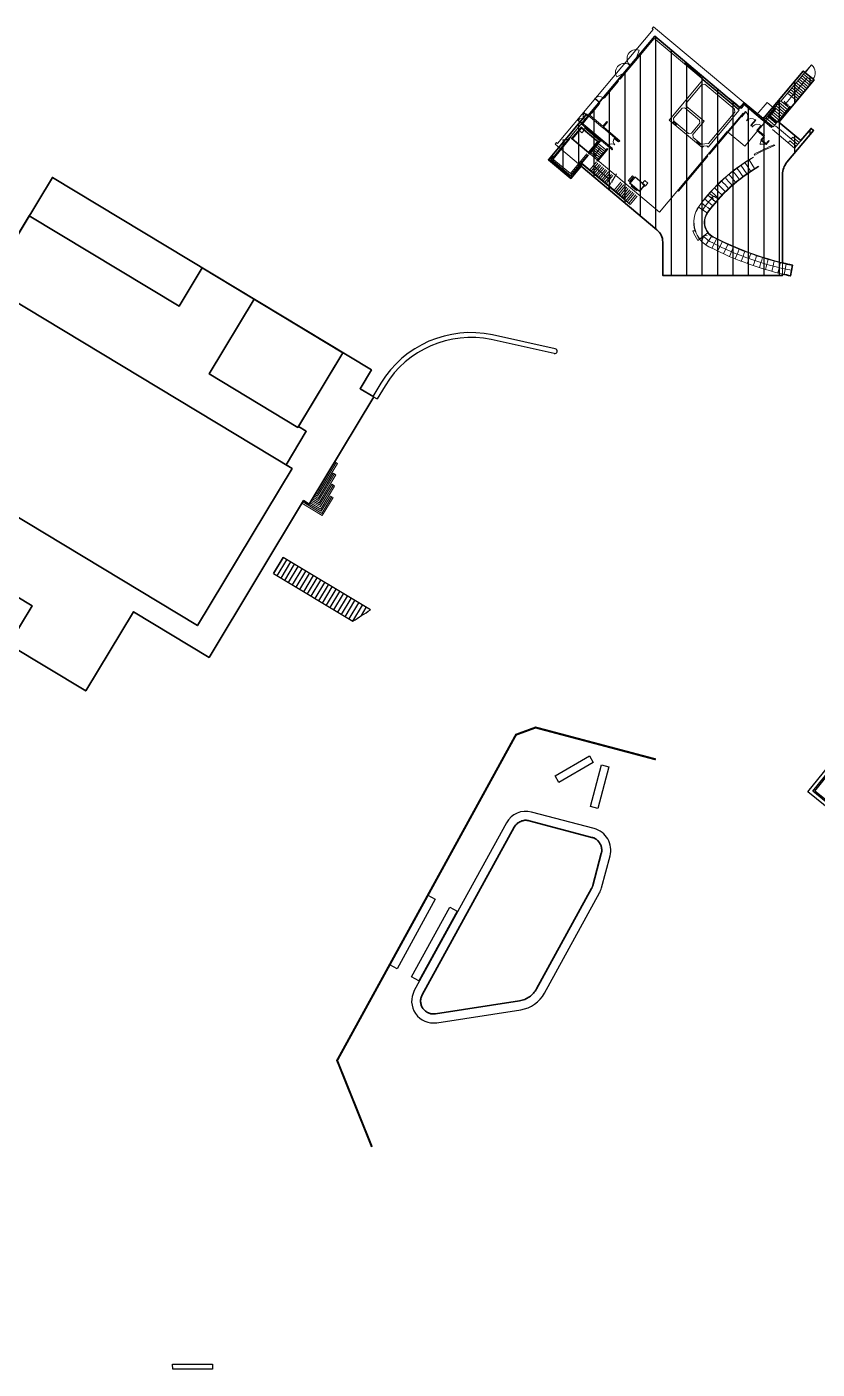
# Model space of a CAD drawing. Extents: x 834002 to 834531, y 817750 to 818262.
# Drawn here: x 834144.8 to 834258.6, y 817750 to 817943.3 of the extents above; entities that cross this region are included whole.
import ezdxf

# ---------------------------------------------------------------- set-up
doc = ezdxf.new("R2010")
doc.units = 0
doc.header["$LTSCALE"] = 1000
doc.linetypes.add('3B50D- ARC-DWG-1002-P00-XXXX-WS3-XB$0$HIDDEN', pattern=[0.375, 0.25, -0.125])
doc.linetypes.add('HIDDEN', pattern=[9.525, 6.35, -3.175])
doc.layers.get('0').update_dxf_attribs({"lineweight": 9})
for name, color, linetype in [('+C10', 10, 'Continuous'), ('000-structure-b', 3, 'Continuous'), ('3B50D- ARC-DWG-1002-P00-XXXX-WS3-XB$0$DLN210__', 7, 'Continuous'), ('3B50D- ARC-DWG-1002-P00-XXXX-WS3-XB$0$DLN220__', 7, 'Continuous'), ('3B50D- ARC-DWG-1002-P00-XXXX-WS3-XB$0$Fall Line', 7, 'Continuous'), ('3B50D- ARC-DWG-1002-P00-XXXX-WS3-XB$0$METAL', 6, 'Continuous')]:
    doc.layers.add(name, color=color, linetype=linetype)
for name, color, linetype, lineweight in [('000-Architecture boundary', 1, 'Continuous', 35), ('000-Art pavilion', 3, 'Continuous', 9), ('000-M+', 1, 'Continuous', 5), ('3B50D- ARC-DWG-1002-P00-XXXX-WS3-XB$0$A-ROOF', 4, 'Continuous', 9), ('HIDDEN', 7, 'Continuous', 9)]:
    doc.layers.add(name, color=color, linetype=linetype, lineweight=lineweight)

# ---------------------------------------------------------------- blocks, each defined once
blk = doc.blocks.new('3B50D- ARC-DWG-1002-P00-XXXX-WS3-XB$0$SAFSDFSDFAS')
at = {"layer": '3B50D- ARC-DWG-1002-P00-XXXX-WS3-XB$0$DLN210__', "color": 2}
for p, q in [((203300, -102360), (203300, -93935)), ((208790, -102360), (208790, -93935)), ((193800, -108110), (193800, -98335)), ((199290, -108110), (199290, -98335))]:
    blk.add_line(p, q, dxfattribs=at)
at = {"layer": '3B50D- ARC-DWG-1002-P00-XXXX-WS3-XB$0$DLN210__', "color": 1}
for points in [[(199895, -97515), (199895, -93980), (200095, -93980), (200095, -94480), (201880, -94480)], [(200145, -97515), (200145, -94730), (201880, -94730)], [(210210, -105680), (212895, -105680), (212895, -108780), (204445, -108780), (204445, -106395)], [(210210, -105880), (212695, -105880), (212695, -108580), (204645, -108580), (204645, -106395)]]:
    blk.add_lwpolyline(points, dxfattribs=at)
for points in [[(210210, -93115), (201880, -93115), (201880, -106395), (210210, -106395)], [(200710, -97515), (192380, -97515), (192380, -112245), (200710, -112245)], [(205920, -106930), (211495, -106930), (211495, -107130), (205920, -107130)]]:
    blk.add_lwpolyline(points, close=True, dxfattribs=at)
at = {"layer": '3B50D- ARC-DWG-1002-P00-XXXX-WS3-XB$0$DLN210__', "color": 8}
blk.add_lwpolyline([(210210, -104780), (213395, -104780), (213395, -109280), (203945, -109280), (203945, -106395)], dxfattribs=at)
at = {"layer": '3B50D- ARC-DWG-1002-P00-XXXX-WS3-XB$0$Fall Line', "color": 1}
for p, q in [((200345, -94730), (200345, -97515)), ((200710, -104930), (201880, -104930)), ((200710, -105180), (201880, -105180))]:
    blk.add_line(p, q, dxfattribs=at)
blk = doc.blocks.new('3B50D- ARC-DWG-1002-P00-XXXX-WS3-XB$0$Roof Structure 02')
at = {"layer": '3B50D- ARC-DWG-1002-P00-XXXX-WS3-XB$0$A-ROOF'}
for p, q in [((252852, -93610), (260022, -93610)), ((252852, -105730), (252852, -93610)), ((253092, -105490), (253092, -93850)), ((253092, -93850), (259782, -93850)), ((255266, -94225), (257607, -94225)), ((255266, -102275), (255266, -94225)), ((256437, -102445), (256437, -94235)), ((257607, -102275), (257607, -94225)), ((259782, -93850), (259782, -105490)), ((260022, -93610), (260022, -105730)), ((255266, -97445), (257607, -97445)), ((255266, -100345), (257607, -100345)), ((253367, -102275), (255266, -102275)), ((254476, -105365), (254476, -102275)), ((255266, -105365), (255266, -102275)), ((255266, -102275), (257607, -102275)), ((256437, -105365), (256437, -102345)), ((257607, -105365), (257607, -102275)), ((257607, -102275), (259507, -102275, 0)), ((258397, -105365), (258397, -102275)), ((259507, -105365, 0), (259507, -102275, 0)), ((252852, -105730), (260022, -105730)), ((253092, -105490), (259782, -105490))]:
    blk.add_line(p, q, dxfattribs=at)
at = {"layer": '3B50D- ARC-DWG-1002-P00-XXXX-WS3-XB$0$A-ROOF', "linetype": '3B50D- ARC-DWG-1002-P00-XXXX-WS3-XB$0$HIDDEN'}
for p, q in [((255637, -102645), (255637, -94595)), ((255637, -94595), (257237, -94595)), ((257237, -102645), (257237, -94595)), ((253737, -104995), (253737, -102645)), ((253737, -102645), (255637, -102645)), ((257237, -102645), (259137, -102645, 0)), ((259137, -104995), (259137, -102645)), ((253737, -104995), (259137, -104995, 0))]:
    blk.add_line(p, q, dxfattribs=at)
at = {"layer": '3B50D- ARC-DWG-1002-P00-XXXX-WS3-XB$0$A-ROOF', "color": 4}
for q in [(253367, -102275), (259507, -105365, 0)]:
    blk.add_line((253367, -105365, 0), q, dxfattribs=at)
blk = doc.blocks.new('3B50D- ARC-DWG-1002-P00-XXXX-WS3-XB$0$34')
at = {"layer": '3B50D- ARC-DWG-1002-P00-XXXX-WS3-XB$0$A-ROOF'}
for p, q in [((172450, -97071), (179620, -97071)), ((172450, -110641), (172450, -97071)), ((172690, -97311), (179380, -97311)), ((172690, -110401), (172690, -97311)), ((174864, -97436), (177206, -97436)), ((174864, -107086), (174864, -97436)), ((176035, -107086), (176035, -97446)), ((177206, -97436), (177206, -107086)), ((179380, -97311), (179380, -110401)), ((179620, -97071), (179620, -110641)), ((174864, -100656), (177206, -100656)), ((174864, -103556), (177206, -103556)), ((172965, -107086), (174864, -107086)), ((174100, -110176), (174100, -107086)), ((174864, -110176), (174864, -107086)), ((174864, -107086), (177206, -107086)), ((176035, -110176), (176035, -107086)), ((177206, -107086), (179105, -107086, 0)), ((177206, -110176), (177206, -107086)), ((177970, -110176), (177970, -107086)), ((179105, -110176, 0), (179105, -107086, 0)), ((172450, -110641), (179620, -110641)), ((172690, -110401), (179380, -110401))]:
    blk.add_line(p, q, dxfattribs=at)
at = {"layer": '3B50D- ARC-DWG-1002-P00-XXXX-WS3-XB$0$A-ROOF', "linetype": '3B50D- ARC-DWG-1002-P00-XXXX-WS3-XB$0$HIDDEN'}
for p, q in [((175235, -107456), (175235, -97806)), ((175235, -97806), (176835, -97806)), ((176835, -107456), (176835, -97806)), ((173335, -109806), (173335, -107456)), ((173335, -107456), (175235, -107456)), ((176835, -107456), (178735, -107456, 0)), ((178735, -109806), (178735, -107456)), ((173335, -109806), (178735, -109806, 0))]:
    blk.add_line(p, q, dxfattribs=at)
at = {"layer": '3B50D- ARC-DWG-1002-P00-XXXX-WS3-XB$0$A-ROOF', "color": 4}
for q in [(172965, -107086), (179105, -110176, 0)]:
    blk.add_line((172965, -110176, 0), q, dxfattribs=at)
blk = doc.blocks.new('3B50D- ARC-DWG-1002-P00-XXXX-WS3-XB')
at = {"layer": '3B50D- ARC-DWG-1002-P00-XXXX-WS3-XB$0$METAL', "linetype": '3B50D- ARC-DWG-1002-P00-XXXX-WS3-XB$0$HIDDEN', "ltscale": 0.3}
for p, q in [((834274543, 817834992), (834274700, 817835187)), ((834274635, 817834789), (834274558, 817834852)), ((834274581, 817834961), (834274739, 817835155)), ((834274667, 817834828), (834274589, 817834891)), ((834274887, 817835100), (834274809, 817835163)), ((834274918, 817835139), (834274840, 817835202))]:
    blk.add_line(p, q, dxfattribs=at)
at = {"layer": '3B50D- ARC-DWG-1002-P00-XXXX-WS3-XB$0$METAL'}
for points in [[(834274539, 817835799), (834275169, 817835290), (834274540, 817834512), (834273762, 817835141), (834274234, 817835724)], [(834274476, 817835721), (834275028, 817835275), (834274525, 817834653), (834273903, 817835156), (834274312, 817835661)]]:
    blk.add_lwpolyline(points, dxfattribs=at)
at = {"layer": '3B50D- ARC-DWG-1002-P00-XXXX-WS3-XB$0$METAL', "linetype": '3B50D- ARC-DWG-1002-P00-XXXX-WS3-XB$0$HIDDEN'}
blk.add_lwpolyline([(834274448, 817835686), (834274777, 817834964), (834273903, 817835156)], dxfattribs=at)
at = {"layer": '3B50D- ARC-DWG-1002-P00-XXXX-WS3-XB$0$METAL', "linetype": '3B50D- ARC-DWG-1002-P00-XXXX-WS3-XB$0$HIDDEN', "ltscale": 0.3}
for centre, radius, start, end in [((834274620, 817834930), 100, 141.05987, 231.05985), ((834274620, 817834930), 50, 141.05987, 231.05985), ((834274777, 817835124), 100, 51.05985, 141.05987), ((834274777, 817835124), 50, 51.05985, 141.05987)]:
    blk.add_arc(centre, radius, start, end, dxfattribs=at)
at = {"rotation": 231.059857306278}
for name, p in [('3B50D- ARC-DWG-1002-P00-XXXX-WS3-XB$0$34', (834462690, 817915119)), ('3B50D- ARC-DWG-1002-P00-XXXX-WS3-XB$0$Roof Structure 02', (834507982, 817969677))]:
    blk.add_blockref(name, p, dxfattribs=at)
at = {"layer": '3B50D- ARC-DWG-1002-P00-XXXX-WS3-XB$0$DLN220__', "rotation": 231.059857306278}
blk.add_blockref('3B50D- ARC-DWG-1002-P00-XXXX-WS3-XB$0$SAFSDFSDFAS', (834476377, 817930428), dxfattribs=at)

msp = doc.modelspace()

# ---------------------------------------------------------------- hatches: boundary and pattern name
at = {"layer": '000-Architecture boundary', "lineweight": -2}
h = msp.add_hatch(dxfattribs=at)
h.set_pattern_fill('ANSI31', color=256, scale=0.7, angle=45)
edge = h.paths.add_edge_path()
edge.add_arc((834234.08, 817912.271), 2.278, 0, 50.71328, ccw=False)
edge.add_line((834236.357, 817912.271), (834236.357, 817907.475))
edge.add_line((834236.357, 817907.475), (834253.607, 817907.475))
edge.add_line((834253.607, 817907.475), (834253.607, 817907.669))
edge.add_arc((834264.728, 817953.89), 47.54, 256.47141, 257.88161)
edge.add_line((834254.748, 817907.409), (834255.031, 817908.954))
edge.add_arc((834264.728, 817953.89), 45.97, 256.0003, 257.82204, ccw=False)
edge.add_line((834253.607, 817909.285), (834253.607, 817922.019))
edge.add_arc((834256.307, 817922.019), 2.7, 140, 180, ccw=False)
edge.add_line((834254.239, 817923.754), (834258.078, 817928.33))
edge.add_line((834258.078, 817928.33), (834257.714, 817928.635))
edge.add_line((834257.714, 817928.635), (834256.236, 817926.873))
edge.add_line((834256.236, 817926.873), (834253.049, 817929.547))
edge.add_line((834253.049, 817929.547), (834258.142, 817935.617))
edge.add_line((834258.142, 817935.617), (834256.576, 817936.9))
edge.add_line((834256.576, 817936.9), (834251.016, 817930.274))
edge.add_arc((834250.767, 817930.483), 0.325, 230, 320, ccw=False)
edge.add_line((834250.558, 817930.234), (834248.061, 817932.33))
edge.add_line((834248.061, 817932.33), (834247.466, 817931.621))
edge.add_line((834247.466, 817931.621), (834235.209, 817941.906))
edge.add_line((834235.209, 817941.906), (834225.626, 817930.484))
edge.add_line((834225.626, 817930.484), (834225.396, 817930.677))
edge.add_line((834225.396, 817930.677), (834221.385, 817925.897))
edge.add_line((834221.385, 817925.897), (834219.906, 817924.135))
edge.add_line((834219.906, 817924.135), (834223.124, 817921.435))
edge.add_line((834223.124, 817921.435), (834224.602, 817923.197))
edge.add_line((834224.602, 817923.197), (834235.522, 817914.034))
at = {"layer": '000-structure-b'}
h = msp.add_hatch(dxfattribs=at)
h.set_pattern_fill('ANSI31', color=1, scale=0.2, angle=225)
h.set_pattern_definition([(239, (834180.3133, 817864.55557), (0.5443, -0.32705), [])])
edge = h.paths.add_edge_path()
edge.add_line((834180.313, 817864.556), (834191.753, 817857.682))
edge.add_arc((834221.374, 817814.542), 52.331, 121.18048, 124.47479, ccw=False)
edge.add_line((834194.281, 817859.313), (834181.704, 817866.87))
edge.add_line((834181.704, 817866.87), (834180.313, 817864.556))

# ---------------------------------------------------------------- linework, layer by layer
at = {"layer": '+C10'}
msp.add_line((834189.107, 817877.124), (834188.722, 817877.357), dxfattribs=at)
at = {"layer": '000-Architecture boundary'}
msp.add_lwpolyline([(834235.522, 817914.034, -0.2249622), (834236.357, 817912.271), (834236.357, 817907.475), (834253.607, 817907.475), (834253.607, 817907.669, 0.0061532), (834254.748, 817907.409), (834255.031, 817908.954, -0.007949), (834253.607, 817909.285), (834253.607, 817922.019, -0.176327), (834254.239, 817923.754), (834258.078, 817928.33), (834257.714, 817928.635), (834256.236, 817926.873), (834253.049, 817929.547), (834258.142, 817935.617), (834256.576, 817936.9), (834251.016, 817930.274, -0.4142135), (834250.558, 817930.234), (834248.061, 817932.33), (834247.466, 817931.621), (834235.209, 817941.906), (834225.626, 817930.484), (834225.396, 817930.677), (834221.385, 817925.897), (834219.906, 817924.135), (834223.124, 817921.435), (834224.602, 817923.197), (834235.522, 817914.034)], format="xyb", dxfattribs=at)
at = {"layer": '000-Architecture boundary', "color": 3}
msp.add_lwpolyline([(834194.757, 817889.973), (834185.458, 817874.56), (834184.649, 817875.049), (834171.038, 817852.487), (834160.163, 817859.047), (834153.293, 817847.659), (834142.204, 817854.348), (834145.562, 817859.914), (834120.431, 817875.075), (834148.481, 817921.57), (834194.419, 817893.856), (834192.789, 817891.155)], close=True, dxfattribs=at)
at = {"layer": '000-Architecture boundary'}
for points in [[(834190.309, 817896.335), (834183.903, 817885.718), (834185.038, 817885.033), (834182.119, 817880.195), (834182.997, 817879.666), (834169.359, 817857.061), (834125.52, 817883.509), (834145.149, 817916.047), (834166.727, 817903.029), (834170.058, 817908.552)], [(834182.997, 817879.666), (834169.359, 817857.061), (834125.52, 817883.509), (834139.157, 817906.114)], [(834190.309, 817896.335), (834183.826, 817885.589), (834171.068, 817893.286), (834177.551, 817904.032)]]:
    msp.add_lwpolyline(points, close=True, dxfattribs=at)
at = {"layer": '000-Architecture boundary', "linetype": 'HIDDEN', "ltscale": 0.15}
msp.add_lwpolyline([(834217.148, 817828.965, 0.3447307), (834214.989, 817828.04), (834201.724, 817803.883, 0.6221071), (834203.623, 817801.172), (834215.727, 817803.039, 0.2329642), (834218.192, 817804.766), (834226.119, 817819.201, 0.0608009), (834226.29, 817819.629), (834227.514, 817824.244, 0.4142136), (834226.161, 817826.574)], format="xyb", close=True, dxfattribs=at)
at = {"layer": '000-Art pavilion', "color": 8}
for p, q in [((834256.825, 817936.691), (834253.356, 817932.557)), ((834258.127, 817935.599), (834257.974, 817935.727)), ((834246.955, 817932.115), (834245.827, 817933.061)), ((834253.88, 817932.245), (834253.064, 817932.715)), ((834226.069, 817930.895), (834227.129, 817932.159)), ((834247.627, 817931.486), (834246.842, 817932.145)), ((834247.116, 817931.98), (834246.955, 817932.115)), ((834247.648, 817931.533), (834247.116, 817931.98)), ((834248.013, 817931.946), (834247.627, 817931.486)), ((834250.774, 817929.792), (834247.872, 817932.227)), ((834252.284, 817931.397), (834251.641, 817930.631)), ((834252.284, 817931.397), (834251.641, 817930.631)), ((834252.284, 817931.397), (834251.641, 817930.631)), ((834252.342, 817931.348), (834251.699, 817930.582)), ((834252.342, 817931.348), (834251.699, 817930.582)), ((834252.342, 817931.348), (834251.699, 817930.582)), ((834252.399, 817931.3), (834251.756, 817930.534)), ((834252.399, 817931.3), (834251.756, 817930.534)), ((834252.399, 817931.3), (834251.756, 817930.534)), ((834252.078, 817930.917), (834251.963, 817931.014)), ((834253.394, 817932.525), (834253.43, 817932.505)), ((834254.845, 817931.687), (834254.14, 817932.095)), ((834223.194, 817927.12), (834224.64, 817928.843)), ((834224.693, 817929.256), (834225.683, 817930.436)), ((834237.754, 817929.458), (834237.946, 817929.688)), ((834237.754, 817929.458), (834237.946, 817929.688)), ((834237.85, 817929.573), (834238.31, 817929.187)), ((834237.85, 817929.573), (834238.31, 817929.187)), ((834237.909, 817930.111), (834237.946, 817929.688)), ((834238.213, 817929.072), (834238.406, 817929.302)), ((834238.213, 817929.072), (834238.406, 817929.302)), ((834251.756, 817930.534), (834251.641, 817930.631)), ((834229.398, 817927.318), (834227.809, 817928.652)), ((834229.447, 817927.376), (834227.857, 817928.709)), ((834229.495, 817927.433), (834227.905, 817928.767)), ((834228.71, 817928.092), (834228.613, 817927.977)), ((834258.078, 817928.33), (834254.239, 817923.754)), ((834255.336, 817925.801), (834257.714, 817928.635)), ((834257.714, 817928.635), (834258.078, 817928.33)), ((834223.062, 817922.139), (834225.44, 817924.974)), ((834241.17, 817926.591), (834241.363, 817926.821)), ((834241.17, 817926.591), (834241.363, 817926.821)), ((834241.267, 817926.706), (834241.726, 817926.321)), ((834241.267, 817926.706), (834241.726, 817926.321)), ((834241.63, 817926.206), (834241.823, 817926.435)), ((834241.63, 817926.206), (834241.823, 817926.435)), ((834220.458, 817924.325), (834223.062, 817922.139)), ((834223.087, 817921.858), (834224.581, 817923.639)), ((834224.722, 817923.651), (834224.492, 817923.844)), ((834224.786, 817923.728), (834224.557, 817923.92)), ((834238.541, 817919.647), (834242.79, 817924.71)), ((834238.618, 817919.582), (834242.866, 817924.646)), ((834248.796, 817924.129), (834249.583, 817922.852)), ((834229.682, 817922.115), (834229.148, 817921.189)), ((834253.607, 817922.019), (834253.607, 817907.475)), ((834228.998, 817920.929), (834228.532, 817920.122)), ((834243.582, 817918.919), (834243.019, 817919.244)), ((834241.493, 817917.317), (834242.74, 817916.483)), ((834244.346, 817918.478), (834243.842, 817918.769)), ((834242.846, 817913.611), (834241.664, 817912.687)), ((834236.357, 817907.475), (834236.357, 817912.271)), ((834242.554, 817911.854), (834243.397, 817913.092)), ((834243.444, 817911.401), (834244.098, 817912.674)), ((834245.718, 817911.932), (834245.101, 817910.584)), ((834253.844, 817907.613), (834254.144, 817909.077)), ((834255.015, 817908.881), (834254.749, 817907.411)), ((834253.607, 817907.475), (834236.357, 817907.475))]:
    msp.add_line(p, q, dxfattribs=at)
for points in [[(834220.848, 817926.347), (834221.057, 817926.596), (834221.211, 817926.467), (834234.982, 817942.879), (834234.829, 817943.008), (834235.038, 817943.257), (834250.558, 817930.234, 0.4142136), (834251.016, 817930.274, -0.0000134), (834253.065, 817932.715, 0.3640006)], [(834232.597, 817938.792), (834232.952, 817939.903, 0.8390996), (834231.681, 817937.7)], [(834230.765, 817936.608), (834229.732, 817936.065, -0.8390996), (834231.681, 817937.7)], [(834250.55, 817926.88, 0.2034223), (834250.376, 817926.344)], [(834249.597, 817924.775), (834249.522, 817924.905, -0.03073), (834252.357, 817926.277), (834252.488, 817926.168, 0.0315002), (834249.597, 817924.775)], [(834249.411, 817924.496, 0.1051042), (834241.58, 817917.441, 0.2417037), (834241.027, 817913.875)], [(834249.424, 817924.475, 0.1051042), (834241.6, 817917.426, 0.2417037), (834241.051, 817913.883, 0.2417037)], [(834241.027, 817913.875, 0.0859065), (834241.664, 817912.687), (834241.432, 817912.498, -0.0921823), (834240.712, 817913.875), (834241.027, 817913.875)]]:
    msp.add_lwpolyline(points, format="xyb", dxfattribs=at)
for points in [[(834247.98, 817932.234), (834249.903, 817930.62), (834251.382, 817932.382), (834252.607, 817931.354), (834248.172, 817926.068), (834245.644, 817928.189), (834235.906, 817916.584), (834223.029, 817927.389), (834235.017, 817941.676), (834247.273, 817931.391), (834247.98, 817932.234)], [(834235.017, 817941.676), (834224.636, 817929.304)], [(834233.531, 817939.789), (834234.046, 817940.402)], [(834233.988, 817940.45), (834234.103, 817940.354)], [(834234.502, 817941.063), (834235.017, 817941.676)], [(834234.502, 817941.063), (834234.617, 817940.967)], [(834234.56, 817941.015), (834235.074, 817941.628)], [(834234.617, 817940.967), (834235.132, 817941.579)], [(834235.017, 817941.676), (834235.132, 817941.579)], [(834235.049, 817941.714), (834235.081, 817941.752)], [(834230.742, 817936.582), (834232.619, 817938.818)], [(834232.734, 817938.722), (834230.857, 817936.485)], [(834232.696, 817938.754), (834232.657, 817938.708), (834232.619, 817938.74), (834232.635, 817938.76), (834232.597, 817938.792), (834232.619, 817938.818)], [(834233.474, 817939.837), (834233.589, 817939.741)], [(834230.819, 817936.517), (834230.857, 817936.563), (834230.819, 817936.595), (834230.803, 817936.576), (834230.765, 817936.608), (834230.742, 817936.582)], [(834239.691, 817938.145), (834239.498, 817937.916)], [(834239.594, 817938.03), (834241.816, 817936.166)], [(834253.064, 817932.715), (834256.576, 817936.9), (834256.672, 817936.82)], [(834229.071, 817934.59), (834229.186, 817934.493)], [(834229.128, 817934.542), (834229.932, 817935.499)], [(834229.874, 817935.547), (834229.989, 817935.451)], [(834242.147, 817935.627), (834247.364, 817931.25), (834242.912, 817925.945), (834242.683, 817926.138), (834242.225, 817926.098), (834242.029, 817925.865), (834237.291, 817929.841), (834242.147, 817935.627)], [(834241.912, 817936.281), (834241.72, 817936.051)], [(834254.057, 817932.226), (834257.207, 817935.98)], [(834254.845, 817931.687), (834258.142, 817935.617)], [(834255.033, 817935.062), (834255.129, 817934.982)], [(834256.472, 817933.626), (834255.17, 817934.719)], [(834256.681, 817933.875), (834255.379, 817934.968)], [(834256.89, 817934.124), (834255.588, 817935.217)], [(834257.099, 817934.373), (834255.797, 817935.466)], [(834255.805, 817935.981), (834255.9, 817935.901)], [(834257.308, 817934.622), (834256.006, 817935.715)], [(834257.517, 817934.871), (834256.215, 817935.964)], [(834257.726, 817935.12), (834256.423, 817936.213)], [(834257.934, 817935.369), (834256.632, 817936.462)], [(834227.868, 817933.001), (834227.83, 817932.955), (834227.791, 817932.987), (834227.808, 817933.007), (834227.769, 817933.039), (834227.792, 817933.065)], [(834253.491, 817933.224), (834253.586, 817933.143)], [(834254.262, 817934.143), (834254.358, 817934.062)], [(834255.637, 817932.63), (834254.334, 817933.723)], [(834255.845, 817932.879), (834254.543, 817933.972)], [(834256.054, 817933.128), (834254.752, 817934.221)], [(834256.263, 817933.377), (834254.961, 817934.47)], [(834227.277, 817932.296), (834227.316, 817932.342), (834227.277, 817932.375), (834227.261, 817932.355), (834227.223, 817932.388), (834227.2, 817932.361)], [(834251.015, 817929.884), (834253.284, 817932.589)], [(834251.908, 817930.831), (834253.095, 817929.835)], [(834252.117, 817931.08), (834253.304, 817930.084)], [(834254.711, 817931.76), (834252.259, 817928.839)], [(834252.399, 817931.3), (834252.284, 817931.397), (834252.397, 817931.531), (834252.512, 817931.434), (834252.399, 817931.3)], [(834252.399, 817931.3), (834252.284, 817931.397)], [(834252.325, 817931.329), (834253.513, 817930.333)], [(834252.534, 817931.578), (834253.722, 817930.582)], [(834252.743, 817931.827), (834253.931, 817930.831)], [(834252.952, 817932.076), (834254.14, 817931.08)], [(834253.161, 817932.325), (834254.349, 817931.329)], [(834253.504, 817932.462), (834254.557, 817931.578)], [(834254.14, 817932.095), (834254.177, 817932.16), (834253.842, 817932.18), (834253.88, 817932.245)], [(834254.425, 817932.081), (834254.057, 817932.226), (834253.85, 817932.563)], [(834220.424, 817924.752), (834220.654, 817924.559), (834225.626, 817930.484), (834225.396, 817930.677), (834220.424, 817924.752)], [(834224.738, 817929.271), (834224.777, 817929.317), (834224.738, 817929.349), (834224.722, 817929.33), (834224.684, 817929.362), (834224.661, 817929.335)], [(834227.47, 817926.926), (834225.799, 817924.934), (834225.684, 817925.031), (834227.259, 817926.907), (834225.075, 817928.739), (834225.172, 817928.854), (834227.47, 817926.926)], [(834225.683, 817930.397), (834225.644, 817930.351), (834225.606, 817930.383), (834225.622, 817930.402), (834225.584, 817930.434), (834225.606, 817930.461)], [(834225.626, 817930.484), (834225.741, 817930.622)], [(834227.829, 817928.831), (834227.905, 817928.767), (834227.809, 817928.652), (834227.732, 817928.716)], [(834247.591, 817930.276), (834247.637, 817930.238), (834247.669, 817930.276), (834247.65, 817930.292), (834247.682, 817930.33), (834247.655, 817930.353)], [(834249.1, 817929.01), (834249.054, 817929.048), (834249.086, 817929.087), (834249.105, 817929.071), (834249.138, 817929.109), (834249.164, 817929.087)], [(834249.241, 817929.022), (834249.177, 817928.946), (834249.1, 817929.01), (834249.164, 817929.087), (834249.241, 817929.022)], [(834249.132, 817929.048), (834249.209, 817928.984)], [(834249.253, 817928.881), (834249.299, 817928.843), (834249.331, 817928.881), (834249.312, 817928.897), (834249.344, 817928.935), (834249.318, 817928.958)], [(834251.015, 817929.884), (834252.259, 817928.839)], [(834251.224, 817930.133), (834252.468, 817929.088)], [(834251.432, 817930.382), (834252.677, 817929.337)], [(834251.699, 817930.582), (834252.886, 817929.586)], [(834255.786, 817926.337), (834252.599, 817929.011)], [(834256.236, 817926.873), (834253.049, 817929.547)], [(834220.329, 817924.172), (834223.013, 817927.37)], [(834220.515, 817924.277), (834222.893, 817927.111)], [(834227.355, 817927.022), (834227.355, 817927.022)], [(834228.71, 817928.092), (834228.633, 817928.156), (834228.536, 817928.041), (834228.613, 817927.977)], [(834228.71, 817928.092), (834228.786, 817928.028), (834228.69, 817927.913), (834228.613, 817927.977)], [(834229.571, 817927.369), (834229.495, 817927.433), (834229.398, 817927.318), (834229.475, 817927.254)], [(834249.958, 817928.29), (834249.912, 817928.329), (834249.944, 817928.367), (834249.963, 817928.351), (834249.995, 817928.389), (834250.022, 817928.367)], [(834250.923, 817927.48), (834250.473, 817926.944), (834250.55, 817926.88), (834251, 817927.416), (834250.923, 817927.48)], [(834251.163, 817926.365), (834250.55, 817926.88)], [(834251.195, 817926.404), (834250.582, 817926.918)], [(834251.227, 817926.442), (834250.614, 817926.956)], [(834251.613, 817926.902), (834251.163, 817926.365), (834251.239, 817926.301), (834251.689, 817926.837), (834251.613, 817926.902)], [(834255.346, 817925.793), (834252.159, 817928.467)], [(834254.409, 817926.578), (834254.634, 817926.847), (834255.561, 817926.069)], [(834254.859, 817927.115), (834255.084, 817927.383), (834256.011, 817926.605)], [(834220.848, 817926.347), (834235.522, 817914.034)], [(834225.992, 817925.164), (834227.064, 817924.264)], [(834226.172, 817925.378), (834227.244, 817924.479)], [(834226.352, 817925.593), (834227.424, 817924.693)], [(834226.373, 817925.154), (834226.49, 817924.746), (834226.871, 817924.736)], [(834227.389, 817925.819), (834226.49, 817924.746)], [(834226.532, 817925.807), (834227.604, 817924.908)], [(834226.712, 817926.022), (834227.784, 817925.122)], [(834226.891, 817926.236), (834227.964, 817925.337)], [(834227.084, 817926.466), (834228.157, 817925.566)], [(834229.085, 817925.623), (834229.124, 817925.669), (834229.086, 817925.701), (834229.069, 817925.682), (834229.031, 817925.714), (834229.009, 817925.687)], [(834230.03, 817926.749), (834229.992, 817926.703), (834229.953, 817926.735), (834229.969, 817926.754), (834229.931, 817926.786), (834229.954, 817926.813)], [(834224.811, 817923.446), (834223.124, 817921.435), (834219.906, 817924.135), (834220.424, 817924.752)], [(834224.754, 817923.494), (834223.114, 817921.541), (834220.012, 817924.144), (834220.482, 817924.704)], [(834224.639, 817923.591), (834223.096, 817921.752), (834220.223, 817924.162), (834220.596, 817924.607)], [(834220.329, 817924.172), (834223.087, 817921.858)], [(834224.722, 817923.651), (834225.67, 817924.781), (834225.594, 817924.845), (834224.581, 817923.639), (834228.61, 817920.258), (834228.661, 817920.346), (834224.722, 817923.651)], [(834225.863, 817922.693), (834226.812, 817923.823)], [(834226.078, 817922.513), (834227.026, 817923.643)], [(834226.292, 817922.333), (834227.241, 817923.463)], [(834226.355, 817923.276), (834228.713, 817921.298)], [(834226.507, 817922.153), (834227.455, 817923.283)], [(834226.721, 817921.973), (834227.67, 817923.103)], [(834247.598, 817923.344), (834248.029, 817922.73), (834248.456, 817922.113)], [(834248.192, 817923.745), (834248.605, 817923.119), (834249.014, 817922.491)], [(834226.936, 817921.793), (834227.884, 817922.923)], [(834227.15, 817921.613), (834228.099, 817922.743)], [(834227.365, 817921.433), (834228.313, 817922.563)], [(834227.579, 817921.253), (834228.528, 817922.383)], [(834227.794, 817921.073), (834228.742, 817922.203)], [(834228.008, 817920.893), (834228.957, 817922.023)], [(834228.223, 817920.714), (834229.171, 817921.843)], [(834228.38, 817921.118), (834228.713, 817921.298), (834228.798, 817921.616)], [(834229.148, 817921.189), (834229.083, 817921.227), (834229.063, 817920.892), (834228.998, 817920.929)], [(834245.345, 817921.576), (834245.844, 817921.016), (834246.336, 817920.45)], [(834245.89, 817922.042), (834246.372, 817921.468), (834246.848, 817920.888)], [(834246.447, 817922.492), (834246.913, 817921.904), (834247.373, 817921.312)], [(834247.017, 817922.926), (834247.392, 817922.424), (834247.91, 817921.721)], [(834228.597, 817920.269), (834231.667, 817917.693)], [(834228.661, 817920.346), (834230.873, 817918.489)], [(834229.372, 817919.749), (834230.32, 817920.879)], [(834229.586, 817919.569), (834230.535, 817920.699)], [(834229.801, 817919.389), (834230.749, 817920.519)], [(834230.015, 817919.209), (834230.964, 817920.339)], [(834230.23, 817919.029), (834231.178, 817920.159)], [(834230.444, 817918.849), (834231.393, 817919.979)], [(834230.659, 817918.669), (834231.607, 817919.799)], [(834230.873, 817918.489), (834231.822, 817919.619)], [(834231.024, 817918.233), (834232.036, 817919.439)], [(834231.238, 817918.053), (834232.251, 817919.259)], [(834243.306, 817919.566), (834243.864, 817919.065), (834244.417, 817918.559)], [(834243.794, 817920.09), (834244.338, 817919.574), (834244.877, 817919.052)], [(834244.297, 817920.6), (834244.827, 817920.069), (834245.35, 817919.532)], [(834231.453, 817917.873), (834232.465, 817919.079)], [(834231.667, 817917.693), (834232.679, 817918.899)], [(834243.545, 817918.695), (834243.069, 817918.193), (834242.789, 817917.856), (834242.521, 817917.505), (834242.269, 817917.133), (834242.127, 817916.893)], [(834242.374, 817918.478), (834242.946, 817918.019), (834243.542, 817917.534)], [(834242.832, 817919.028), (834243.417, 817918.533), (834243.972, 817918.053)], [(834242.946, 817918.019), (834243.514, 817917.557)], [(834243.686, 817918.197), (834243.545, 817918.695), (834243.045, 817918.828)], [(834243.842, 817918.769), (834243.879, 817918.834), (834243.544, 817918.855), (834243.582, 817918.919)], [(834242.765, 817913.236), (834242.255, 817913.149), (834242.068, 817912.666)]]:
    msp.add_lwpolyline(points, dxfattribs=at)
for points in [[(834232.619, 817938.818), (834234.502, 817941.063), (834234.617, 817940.967), (834232.734, 817938.722)], [(834230.099, 817935.816), (834230.742, 817936.582), (834230.857, 817936.485), (834230.214, 817935.719)], [(834256.863, 817936.659), (834256.825, 817936.692), (834257.757, 817937.802), (834257.795, 817937.77)], [(834227.856, 817933.142), (834229.874, 817935.547), (834229.989, 817935.451), (834227.971, 817933.046)], [(834239.709, 817932.256), (834239.746, 817931.833), (834242.312, 817929.68), (834240.706, 817927.764), (834240.742, 817927.342), (834241.9, 817926.371), (834242.955, 817926.463), (834246.748, 817930.983), (834246.711, 817931.406), (834242.414, 817935.012), (834241.991, 817934.975)], [(834227.255, 817932.426), (834227.223, 817932.388), (834226.572, 817932.934), (834226.604, 817932.972)], [(834225.552, 817930.396), (834225.584, 817930.434), (834225.056, 817930.877), (834225.023, 817930.839)], [(834225.741, 817930.622), (834227.2, 817932.361), (834227.315, 817932.264), (834225.856, 817930.525), (834227.733, 817928.951), (834228.292, 817929.617), (834228.407, 817929.521), (834227.732, 817928.716), (834225.626, 817930.484)], [(834227.187, 817932.111), (834226.126, 817930.847), (834226.011, 817930.944), (834227.072, 817932.208)], [(834241.697, 817929.413), (834241.66, 817929.835), (834239.553, 817931.603), (834239.131, 817931.566), (834237.909, 817930.111), (834237.946, 817929.688), (834240.053, 817927.92), (834240.476, 817927.957)], [(834247.932, 817930.838), (834243.015, 817924.978), (834243.091, 817924.914), (834248.009, 817930.774)], [(834247.72, 817930.298), (834247.682, 817930.33), (834248.293, 817931.058), (834248.331, 817931.026)], [(834248.139, 817932.264), (834252.128, 817928.916), (834252, 817928.763), (834248.011, 817932.111)], [(834253.796, 817930.748), (834254.669, 817931.789), (834254.823, 817931.66), (834253.949, 817930.62)], [(834224.716, 817929.4), (834224.684, 817929.362), (834224.156, 817929.805), (834224.188, 817929.843)], [(834224.257, 817928.362), (834224.642, 817928.822), (834225.102, 817928.436), (834224.716, 817927.977)], [(834225.74, 817930.387), (834224.751, 817929.208), (834224.636, 817929.304), (834225.626, 817930.484)], [(834224.732, 817929.419), (834229.079, 817925.771), (834228.983, 817925.656), (834224.636, 817929.304)], [(834224.636, 817929.304), (834224.661, 817929.335), (834224.776, 817929.238), (834224.751, 817929.208)], [(834225.606, 817930.461), (834225.626, 817930.484), (834225.74, 817930.387), (834225.721, 817930.365)], [(834249.099, 817929.141), (834249.138, 817929.109), (834249.748, 817929.837), (834249.71, 817929.869)], [(834249.957, 817928.421), (834249.995, 817928.389), (834250.542, 817929.04), (834250.504, 817929.072)], [(834252.755, 817929.663), (834251.625, 817930.611), (834251.529, 817930.497), (834252.659, 817929.548)], [(834220.458, 817924.325), (834222.836, 817927.159), (834222.951, 817927.063), (834220.572, 817924.228)], [(834222.776, 817927.033), (834222.772, 817927.083), (834221.987, 817927.014), (834221.991, 817926.964)], [(834222.772, 817927.083), (834222.886, 817926.986), (834222.951, 817927.063), (834222.836, 817927.159)], [(834227.039, 817926.746), (834225.676, 817925.122), (834223.286, 817927.128), (834224.648, 817928.752)], [(834226.968, 817926.74), (834225.67, 817925.193), (834223.356, 817927.134), (834224.655, 817928.681)], [(834229.899, 817926.748), (834229.931, 817926.786), (834229.403, 817927.229), (834229.371, 817927.191)], [(834229.475, 817927.254), (834229.571, 817927.369), (834230.184, 817926.855), (834230.088, 817926.74), (834230.068, 817926.717), (834229.954, 817926.813), (834229.973, 817926.836)], [(834250.054, 817928.405), (834251.02, 817927.595), (834250.923, 817927.48), (834249.958, 817928.29)], [(834221.036, 817925.014), (834221.151, 817924.918), (834221.215, 817924.995), (834221.1, 817925.091)], [(834221.615, 817925.704), (834221.729, 817925.607), (834221.794, 817925.684), (834221.679, 817925.78)], [(834222.193, 817926.393), (834222.308, 817926.297), (834222.372, 817926.373), (834222.257, 817926.47)], [(834228.337, 817925.742), (834226.89, 817924.018), (834227.005, 817923.922), (834228.452, 817925.645)], [(834229.063, 817925.752), (834229.031, 817925.714), (834228.503, 817926.157), (834228.535, 817926.195)], [(834228.983, 817925.656), (834229.009, 817925.687), (834229.124, 817925.591), (834229.098, 817925.56)], [(834250.38, 817926.297), (834251.163, 817926.365), (834251.158, 817926.415), (834250.376, 817926.347)], [(834220.458, 817924.325), (834220.572, 817924.228), (834220.637, 817924.305), (834220.522, 817924.402)], [(834242.79, 817924.71), (834238.541, 817919.647), (834238.618, 817919.582), (834242.866, 817924.646)], [(834231.403, 817921.112), (834231.982, 817921.802), (834232.135, 817921.673), (834231.557, 817920.984)], [(834233.011, 817919.567), (834233.124, 817919.701), (834233.047, 817919.766), (834232.967, 817919.67), (834231.665, 817920.763), (834232.372, 817921.605), (834233.674, 817920.513), (834233.594, 817920.417), (834233.67, 817920.353), (834233.783, 817920.487), (834232.366, 817921.676), (834231.594, 817920.756)], [(834233.388, 817920.7), (834233.774, 817921.16), (834234.233, 817920.774), (834233.848, 817920.315)], [(834231.791, 817920.33), (834232.557, 817919.687), (834232.654, 817919.802), (834231.888, 817920.445)], [(834233.135, 817919.692), (834233.409, 817920.017), (834233.37, 817920.049), (834233.097, 817919.724)], [(834233.409, 817920.017), (834233.682, 817920.343), (834233.644, 817920.375), (834233.37, 817920.049)]]:
    msp.add_lwpolyline(points, close=True, dxfattribs=at)
at = {"layer": '000-Art pavilion', "color": 8, "ltscale": 0.5}
msp.add_lwpolyline([(834255.015, 817908.881), (834255.031, 817908.954)], dxfattribs=at)
at = {"layer": '000-Art pavilion', "color": 8}
for centre, radius, start, end in [((834256.863, 817936.659), 1.45, 319.99999, 50), ((834227.223, 817932.388), 0.85, 49.99999, 139.99999), ((834225.578, 817930.427), 0.691, 143.37229, 229.99999), ((834247.682, 817930.33), 0.95, 319.99999, 46.98305), ((834224.69, 817929.369), 0.691, 50, 136.62772), ((834249.138, 817929.109), 0.95, 53.01696, 140), ((834249.995, 817928.389), 0.85, 50, 140), ((834222.736, 817927.047), 0.75, 186.3146, 230.31244), ((834229.925, 817926.779), 0.691, 143.37229, 229.99999), ((834229.037, 817925.721), 0.691, 50, 136.62772), ((834262.061, 817902.59), 23.796, 120.00373, 144.39602), ((834262.061, 817902.59), 23.721, 120.00373, 144.39602), ((834256.307, 817922.019), 2.7, 140, 180), ((834198.604, 817877.026), 63.855, 42.29544, 43.64138), ((834106.493, 817738.874), 224.497, 52.51002, 52.89336), ((834244.776, 817915.12), 2.45, 146.20596, 247.35341), ((834244.776, 817915.12), 2.375, 146.20596, 247.35341), ((834234.057, 817912.261), 2.3, 0.2618, 50.45071), ((834244.871, 817915.17), 4.031, 198.62679, 217.75265), ((834244.777, 817915.12), 3.951, 218.01065, 246.44074), ((834244.776, 817915.12), 3.2, 218.00905, 246.4449), ((834264.728, 817953.89), 47.545, 243.00461, 257.82204), ((834263.186, 817950.234), 42.84, 242.63865, 258.83671), ((834264.728, 817953.89), 46.045, 243.00461, 257.82204), ((834264.728, 817953.89), 45.97, 243.00461, 257.82204), ((829882.005, 820028.458), 4849.024, 334.107598, 334.125065), ((831507.144, 819089.589), 2981.941, 336.702404, 336.730956), ((831706.128, 818936.29), 2740.179, 338.001181, 338.032327), ((831706.696, 818869.622), 2716.301, 339.300355, 339.332289), ((831740.045, 818792.545), 2659.47, 340.600102, 340.632629), ((831736.962, 818730.061), 2643.228, 341.90017, 341.932734), ((831614.926, 818704.22), 2752.831, 343.200837, 343.231882), ((831364.596, 818708.747), 2995.483, 344.501683, 344.530399), ((830898.987, 818756.311), 3458.69, 345.803435, 345.828327), ((830258.708, 818822.246), 4097.569, 347.105289, 347.126309)]:
    msp.add_arc(centre, radius, start, end, dxfattribs=at)
at = {"layer": '000-M+'}
for p, q in [((834185.458, 817874.56), (834192.708, 817886.578)), ((834186.581, 817875.985), (834189.324, 817880.533)), ((834189.517, 817880.416), (834189.131, 817880.649)), ((834186.657, 817875.677), (834189.517, 817880.416)), ((834186.734, 817875.368), (834188.926, 817879.003)), ((834186.81, 817875.059), (834189.119, 817878.886)), ((834186.886, 817874.75), (834189.312, 817878.77)), ((834189.312, 817878.77), (834188.926, 817879.003)), ((834186.963, 817874.441), (834188.722, 817877.357)), ((834187.039, 817874.132), (834188.915, 817877.24)), ((834187.116, 817873.823), (834189.107, 817877.124)), ((834184.417, 817874.663), (834187.345, 817872.897)), ((834184.533, 817874.856), (834187.269, 817873.206)), ((834185.574, 817874.753), (834187.116, 817873.823)), ((834185.691, 817874.946), (834187.039, 817874.132)), ((834185.807, 817875.138), (834186.963, 817874.441)), ((834185.923, 817875.331), (834186.886, 817874.75)), ((834186.039, 817875.524), (834186.81, 817875.059)), ((834186.156, 817875.716), (834186.734, 817875.368)), ((834186.272, 817875.909), (834186.657, 817875.677)), ((834186.388, 817876.102), (834186.581, 817875.985)), ((834187.192, 817873.514), (834188.516, 817875.71)), ((834187.269, 817873.206), (834188.709, 817875.593)), ((834187.345, 817872.897), (834188.902, 817875.477)), ((834188.902, 817875.477), (834188.516, 817875.71)), ((834185.458, 817874.56), (834187.192, 817873.514))]:
    msp.add_line(p, q, dxfattribs=at)
at = {"layer": '000-structure-b'}
for p, q in [((834220.731, 817896.218), (834211.671, 817898.239)), ((834220.883, 817896.901), (834211.824, 817898.922)), ((834195.786, 817891.956), (834194.637, 817890.045)), ((834196.386, 817891.596), (834195.237, 817889.684)), ((834194.637, 817890.045), (834195.237, 817889.684))]:
    msp.add_line(p, q, dxfattribs=at)
at = {"layer": '000-structure-b', "color": 1}
msp.add_lwpolyline([(834180.313, 817864.556), (834191.753, 817857.682, -0.0143751), (834194.281, 817859.313), (834181.704, 817866.87), (834180.313, 817864.556)], format="xyb", dxfattribs=at)
at = {"layer": '000-structure-b'}
msp.add_lwpolyline([(834262.76, 817832.782), (834260.758, 817830.304), (834257.258, 817833.133), (834263.198, 817840.483), (834265.441, 817838.67), (834266.739, 817840.276), (834267.684, 817839.512), (834268.42, 817840.422), (834262.925, 817844.863), (834268.16, 817851.342), (834279.617, 817842.084), (834274.894, 817836.239), (834277.643, 817834.017), (834277.518, 817833.861), (834277.129, 817834.175), (834276.007, 817832.787), (834277.069, 817831.929), (834271.833, 817825.45)], close=True, dxfattribs=at)
at = {"layer": '000-structure-b', "color": 1}
for points in [[(834225.794, 817838.291), (834226.348, 817837.341), (834221.407, 817834.464), (834220.854, 817835.415)], [(834228.619, 817836.738), (834227.022, 817830.717), (834225.959, 817830.999), (834227.556, 817837.02)], [(834202.538, 817818.236), (834203.59, 817817.659), (834198.103, 817807.666), (834197.051, 817808.244)], [(834205.694, 817816.503), (834206.746, 817815.926), (834201.258, 817805.933), (834200.207, 817806.511)]]:
    msp.add_lwpolyline(points, close=True, dxfattribs=at)
at = {"layer": '000-structure-b'}
msp.add_lwpolyline([(834217.48, 817830.216, 0.3447307), (834213.854, 817828.664), (834200.589, 817804.506, 0.6221071), (834203.82, 817799.892), (834215.924, 817801.76, 0.2329642), (834219.327, 817804.142), (834227.254, 817818.578, 0.0608009), (834227.542, 817819.297), (834228.766, 817823.912, 0.4142136), (834226.493, 817827.826), (834217.48, 817830.216)], format="xyb", dxfattribs=at)
at = {"layer": '000-structure-b', "color": 1, "elevation": 0}
msp.add_lwpolyline([(834171.538, 817750.712), (834171.538, 817750.012), (834165.817, 817750.012), (834165.775, 817750.712)], close=True, dxfattribs=at)
at = {"layer": '000-structure-b'}
for centre, radius, start, end in [((834208.743, 817884.069), 15.169, 78.2815, 148.67235), ((834208.743, 817884.069), 14.469, 78.32371, 148.65625), ((834220.807, 817896.559), 0.35, 257.42225, 77.42225)]:
    msp.add_arc(centre, radius, start, end, dxfattribs=at)
at = {"layer": 'HIDDEN', "color": 3, "linetype": 'HIDDEN', "ltscale": 0.00025, "const_width": 0.3}
msp.add_lwpolyline([(834194.487, 817782.007), (834189.479, 817794.454), (834215.23, 817841.35), (834218.054, 817842.386), (834235.366, 817837.794)], dxfattribs=at)

# ---------------------------------------------------------------- block references
at = {"xscale": 0.001, "yscale": 0.001, "zscale": 0.001}
msp.add_blockref('3B50D- ARC-DWG-1002-P00-XXXX-WS3-XB', (0, 0), dxfattribs=at)

doc.saveas('drawing.dxf')
